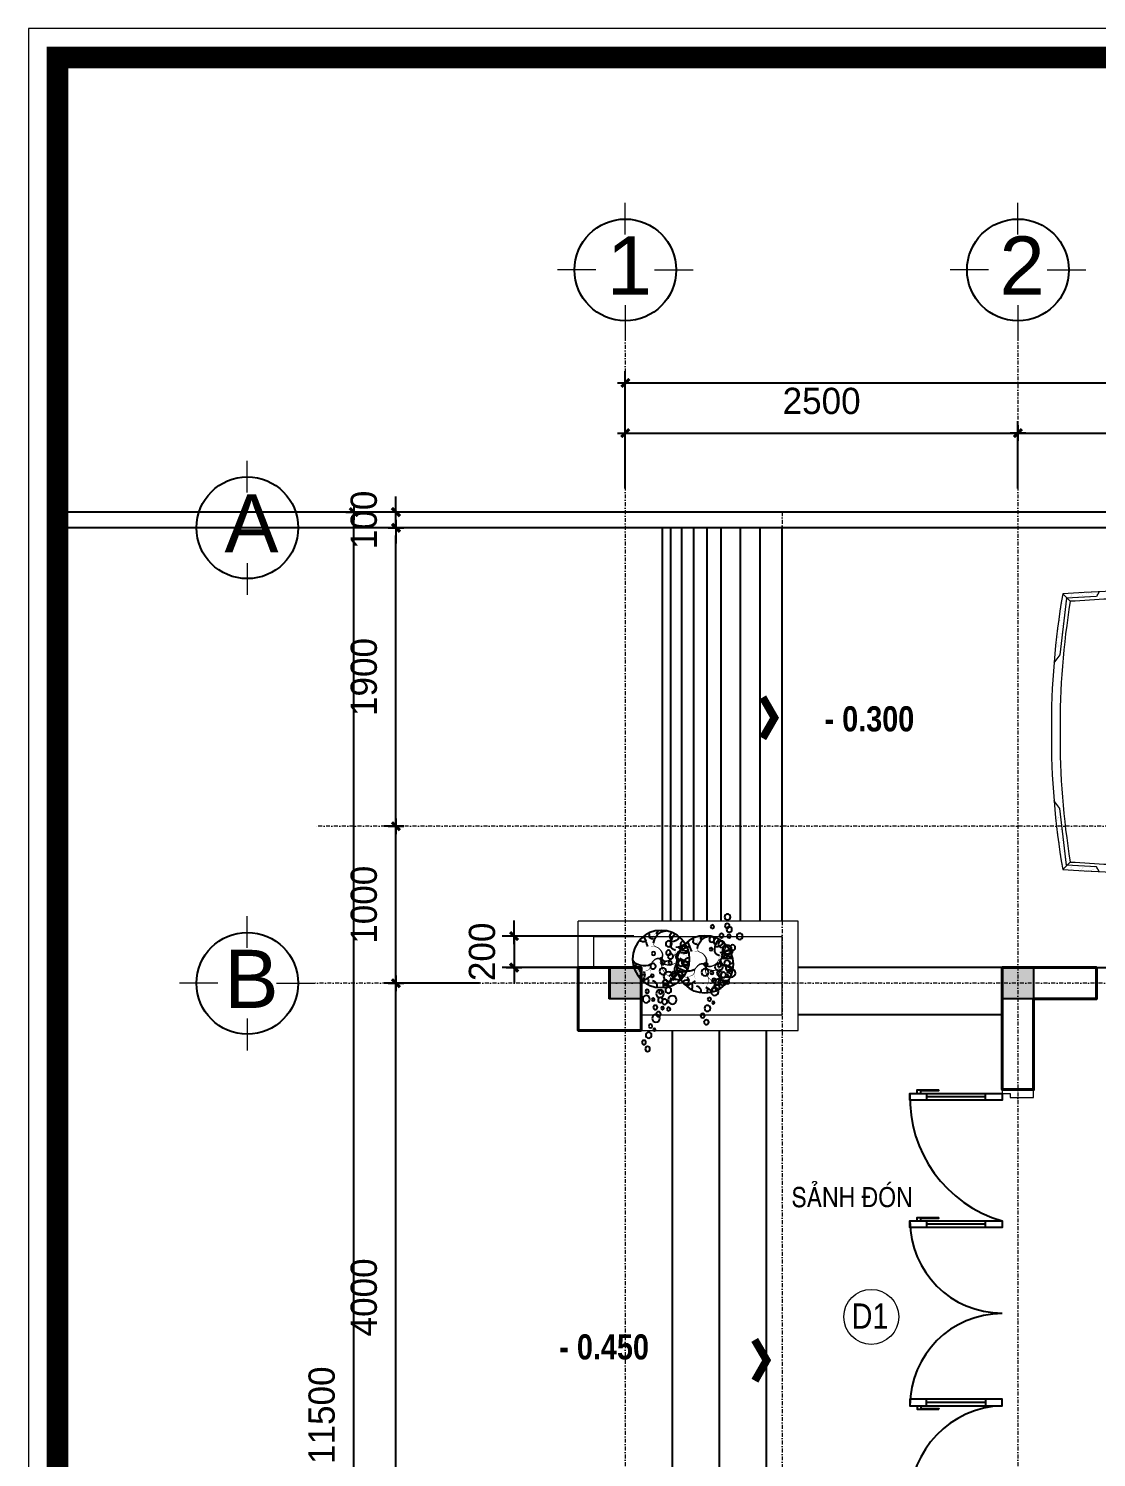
# Model space of a CAD drawing. Header units: millimetres. Extents: x 615730 to 2792744, y 139412 to 597571.
# Drawn here: x 687548 to 694347, y 355738 to 364835 of the extents above; entities that cross this region are included whole.
import ezdxf
from ezdxf.enums import TextEntityAlignment as Align

# ---------------------------------------------------------------- set-up
doc = ezdxf.new("R2010")
doc.units = ezdxf.units.MM
doc.header["$MEASUREMENT"] = 0
doc.header["$PDMODE"] = 34
doc.linetypes.add('DASHDOT', pattern=[1, 0.5, -0.25, 0, -0.25])
doc.layers.get('0').update_dxf_attribs({"lineweight": 5})
for name, color, linetype, lineweight in [('0.1(9)', 9, 'Continuous', 13), ('AN_0.20', 2, 'Continuous', 20), ('NET-THAY', 4, 'Continuous', 20), ('NETNGOAITUONG', 1, 'Continuous', 40), ('NTHAY1', 61, 'Continuous', 25), ('NXE', 30, 'Continuous', 25), ('thay', 7, 'Continuous', 15), ('TIM TRUC', 149, 'DASHDOT', 9), ('VATDUNG', 33, 'Continuous', 13)]:
    doc.layers.add(name, color=color, linetype=linetype, lineweight=lineweight)
for name, color, linetype in [('AN_TEXT', 254, 'Continuous'), ('CUA', 132, 'Continuous'), ('DIENHOA', 3, 'Continuous'), ('H', 252, 'Continuous'), ('NET MANH', 252, 'Continuous'), ('netthay', 3, 'Continuous'), ('TEXT', 2, 'Continuous'), ('VL', 155, 'Continuous')]:
    doc.layers.add(name, color=color, linetype=linetype)
doc.styles.add('H280', font='', dxfattribs={"height": 200})
doc.styles.add('KT OZON', font='', dxfattribs={"height": 200})
doc.styles.add('romans', font='romans.shx', dxfattribs={"height": 240})
doc.styles.get("Standard").update_dxf_attribs({"font": ''})
doc.styles.add('STYLE2', font='')
doc.styles.add('VNI-AVO', font='vni-roms.shx')
doc.styles.get('H280').set_extended_font_data('VNI-Avo')
doc.styles.get('KT OZON').set_extended_font_data('VNI-Helve')
doc.styles.get('Standard').set_extended_font_data('VNI-Avo')
doc.styles.get('STYLE2').set_extended_font_data('.VnArial NarrowH')
doc.dimstyles.new('1-50b', dxfattribs={"dimtxt": 167, "dimasz": 50, "dimexe": 75, "dimexo": 150, "dimgap": 120, "dimtad": 1, "dimdec": 0, "dimzin": 12, "dimtxsty": 'VNI-AVO', "dimblk": ']', "dimcen": 0, "dimdle": 50, "dimclrd": 252, "dimclre": 252, "dimclrt": 2, "dimadec": 0, "dimazin": 0, "dimtfac": 1, "dimtdec": 0, "dimtix": 1, "dimtmove": 2, "dimatfit": 0, "dimldrblk": 'OPEN90', "dimfxl": 1, "dimlwd": -1, "dimlwe": -1, "dimarcsym": 0})

# ---------------------------------------------------------------- blocks, each defined once
blk = doc.blocks.new('cay6')
at = {"color": 3}
for points in [[(-301, 851, 0, 0, -0.047364), (-273, 733, 0, 0, -0.075072), (-274, 656, 0, 0, -0.003543), (-289, 561, 0, 0, -0.010099), (-296, 528, 0, 2.51, -0.013906), (-312, 463, 2.51, 6, 0.01), (-335, 372, 6, 7.96, 0.046202), (-340, 331, 7.96, 12, 0.022337), (-340, 244, 12, 12, 0)], [(-59, 901, 0, 1.39, 0), (-40, 858, 1.39, 2.61, 0), (-22, 821, 2.61, 3.67, 0), (-5, 788, 3.67, 4.61, 0), (10, 760, 4.61, 5.43, 0), (23, 736, 5.43, 6.17, 0), (36, 714, 6.17, 6.84, 0), (47, 695, 6.84, 7.45, 0), (57, 677, 7.45, 8.04, 0), (67, 659, 8.04, 8.59, 0), (75, 642, 8.59, 9.13, 0), (82, 625, 9.13, 9.65, 0), (88, 609, 9.65, 10.2, 0), (94, 593, 10.2, 10.7, 0), (99, 576, 10.7, 11.2, 0), (103, 560, 11.2, 11.7, 0), (107, 543, 11.7, 12.2, 0), (110, 526, 12.2, 12.7, 0), (112, 509, 12.7, 13.2, 0), (114, 492, 13.2, 13.6, 0), (115, 477, 13.6, 14.1, 0), (117, 462, 14.1, 14.4, 0), (118, 449, 14.4, 14.8, 0), (118, 439, 14.8, 15, 0), (119, 430, 15, 15, 0)], [(723, 533, 0, 4.75, -0.101447), (695, 371, 4.75, 9, -0.113734), (611, 249, 9, 15.4, -0.04857), (503, 168, 15.4, 18, -0.124462), (452, 152, 18, 23.4, -0.142517), (378, 170, 23.4, 30, 0.11679), (289, 195, 30, 37.5, 0.058327), (194, 189, 37.5, 45, 0.057981), (103, 161, 45, 51.3, 0.142519), (41, 109, 51.3, 60, 0.100124), (-2, 3, 60, 60, 0)], [(565, 699, 0, 3.73, 0), (470, 663, 3.73, 6.94, 0), (390, 627, 6.94, 9.69, 0), (323, 593, 9.69, 12, 0), (268, 560, 12, 14, 0), (223, 529, 14, 15.8, 0), (187, 499, 15.8, 17.2, 0), (157, 472, 17.2, 18.5, 0), (133, 447, 18.5, 19.6, 0), (113, 424, 19.6, 20.6, 0), (96, 403, 20.6, 21.4, 0), (83, 384, 21.4, 22.2, 0), (71, 366, 22.2, 23, 0), (61, 348, 23, 23.7, 0), (53, 330, 23.7, 24.5, 0), (45, 310, 24.5, 25.3, 0), (38, 290, 25.3, 26.1, 0), (31, 267, 26.1, 27.1, 0), (24, 242, 27.1, 28.2, 0), (18, 214, 28.2, 29.4, 0), (12, 181, 29.4, 30.7, 0), (7, 144, 30.7, 32.3, 0), (3, 102, 32.3, 34, 0), (1, 54, 34, 36, 0), (0, 0, 36, 36, 0)], [(-851, 324, 0, 4.75, -0.117411), (-677, 401, 4.75, 9, -0.113734), (-529, 394, 9, 15.4, -0.04857), (-403, 346, 15.4, 18, -0.124462), (-362, 311, 18, 23.4, -0.142517), (-338, 239, 23.4, 30, 0.11679), (-312, 150, 30, 37.5, 0.058327), (-257, 73, 37.5, 45, 0.057981), (-185, 11, 45, 51.3, 0.142519), (-108, -14, 51.3, 60, 0.100124), (4, 5, 60, 60, 0)], [(-136, -882, 0, 4.75, -0.101447), (-231, -747, 4.75, 9, -0.113734), (-257, -602, 9, 15.4, -0.04857), (-238, -468, 15.4, 18, -0.124462), (-213, -421, 18, 23.4, -0.142517), (-148, -381, 23.4, 30, 0.11679), (-66, -336, 30, 37.5, 0.058327), (-4, -265, 37.5, 45, 0.057981), (41, -181, 45, 51.3, 0.142519), (48, -100, 51.3, 60, 0.100124), (4, 5, 60, 60, 0)], [(903, -6, 0, 4.75, -0.101447), (783, -119, 4.75, 9, -0.113734), (643, -166, 9, 15.4, -0.04857), (507, -166, 15.4, 18, -0.124462), (457, -148, 18, 23.4, -0.142517), (408, -90, 23.4, 30, 0.11679), (352, -16, 30, 37.5, 0.058327), (273, 36, 37.5, 45, 0.057981), (183, 68, 45, 51.3, 0.142519), (102, 63, 51.3, 60, 0.100124), (4, 5, 60, 60, 0)], [(889, -188, 0, 0, -0.051925), (762, -147, 0, 0, -0.075072), (697, -106, 0, 0, -0.003543), (625, -42, 0, 0, -0.010099), (601, -19, 0, 2.51, -0.013906), (554, 29, 2.51, 6, 0.01), (489, 96, 6, 7.96, 0.046202), (457, 123, 7.96, 12, 0.022337), (384, 169, 12, 12, 0)], [(-752, -481, 0, 0, -0.047364), (-644, -427, 0, 0, -0.075072), (-569, -410, 0, 0, -0.003543), (-473, -405, 0, 0, -0.010099), (-439, -404, 0, 2.51, -0.013906), (-372, -405, 2.51, 6, 0.01), (-278, -407, 6, 7.96, 0.046202), (-237, -403, 7.96, 12, 0.022337), (-152, -384, 12, 12, 0)], [(602, -682, 0, 0, -0.051925), (525, -574, 0, 0, -0.075072), (498, -502, 0, 0, -0.003543), (479, -408, 0, 0, -0.010099), (473, -375, 0, 2.51, -0.013906), (464, -308, 2.51, 6, 0.01), (453, -215, 6, 7.96, 0.046202), (444, -175, 7.96, 12, 0.022337), (412, -94, 12, 12, 0)]]:
    blk.add_lwpolyline(points, format="xyseb", dxfattribs=at)
for radius in [910, 31.2]:
    blk.add_circle((0, 0), radius, dxfattribs=at)
for centre, radius, start, end in [((-560, 650), 161, 206.9747, 283.8366), ((-699, 515), 180, 317.9201, 61.3062), ((577, 2099), 1803, 230.6519, 240.993), ((-581, 705), 178, 325.9377, 27.6734), ((-292, 844), 160, 275.9576, 15.346), ((-72, 1038), 322, 287.8155, 329.9501), ((213, 862), 135, 165.1955, 220.8846), ((360, 806), 125, 147.1446, 246.1704), ((438, 703), 240, 220.548, 303.4532), ((448, 679), 140, 117.772, 215.0472), ((591, 588), 158, 146.3077, 234.234), ((660, 313), 219, 124.8578, 221.244), ((493, 725), 81.6, 236.5412, 344.1524), ((697, 688), 294, 226.9209, 288.6448), ((452, 611), 144, 304.8578, 28.418), ((654, 376), 152, 42.3063, 123.4532), ((538, 601), 103, 310.4247, 10.9712), ((-541, -234), 457, 61.8279, 143.8629), ((-1003, 517), 363, 287.4355, 341.1546), ((668, -73), 187, 136.9339, 223.8702), ((720, -144), 219, 88.0065, 184.3927), ((1470, -1593), 1803, 108.6285, 118.9696), ((953, 35), 291, 110.3981, 183.246), ((830, 118), 158, 109.4563, 197.3826), ((796, 343), 164, 241.098, 295.9073), ((733, 219), 144, 268.0065, 351.5666), ((902, 128), 178, 204.1109, 265.65), ((833, 286), 81.6, 199.6898, 307.301), ((752, 336), 72.8, 289.4563, 19.8214), ((-2164, 100), 1803, 332.9907, 343.7931), ((495, -457), 187, 100.0825, 187.0188), ((225, -2155), 1803, 71.7772, 82.1182), ((1008, 255), 659, 223.8702, 253.9919), ((788, -543), 291, 73.5468, 146.3946), ((748, -416), 233, 55.3708, 133.8299), ((803, -437), 178, 167.2596, 228.7987), ((776, -326), 144, 165.1452, 270.8962), ((847, -202), 164, 204.2467, 259.056), ((-549, -721), 178, 68.9344, 138.3931), ((-602, -759), 224, 347.0563, 4.767), ((-291, -733), 88.3, 66.2178, 184.767), ((187, -471), 425, 184.5943, 267.0236), ((-71, -822), 66.7, 129.0834, 263.4578), ((429, -726), 144, 128.2939, 234.0449), ((964, -400), 659, 187.0188, 217.1406), ((353, -781), 233, 18.5195, 96.9786)]:
    blk.add_arc(centre, radius, start, end, dxfattribs=at)
blk = doc.blocks.new('CAY')
at = {"layer": 'DIENHOA', "lineweight": -2}
for centre, radius in [((-125, -15), 22.6), ((0, 0), 52.8), ((479, -19), 37.7), ((-687, -140), 30.2), ((-619, -207), 26.4), ((-513, -173), 37.7), ((-426, -121), 15.1), ((-396, -181), 22.6), ((-283, -140), 49.1), ((-223, -124), 30.2), ((-151, -185), 26.4), ((-136, -94), 18.9), ((-49, -90), 34), ((-42, -147), 30.2), ((34, -173), 49.1), ((57, -173), 22.6), ((106, -83), 37.7), ((189, -143), 34), ((272, -128), 60.3), ((260, -64), 11.3), ((321, -215), 41.5), ((317, -68), 33.9), ((445, -151), 22.6), ((528, -170), 33.9), ((566, -207), 30.2), ((-79, -324), 45.3), ((-60, -238), 18.9), ((19, -339), 22.6), ((226, -328), 18.9), ((347, -351), 34), ((426, -245), 26.4), ((676, -234), 37.7), ((506, -388), 22.6)]:
    blk.add_circle(centre, radius, dxfattribs=at)
blk = doc.blocks.new('*X21')
at = {"color": 0, "linetype": 'Continuous'}
for p, q in [((14677.3, 10424.7), (14677.3, 10424.7)), ((14685.2, 10399.3), (14685.2, 10399.3)), ((14687.7, 10426.1), (14687.7, 10426.1)), ((14693.7, 10413.6), (14693.7, 10413.6)), ((14693.8, 10399.8), (14693.8, 10399.8)), ((14695.7, 10375.4), (14695.7, 10375.4)), ((14702.3, 10394.4), (14702.3, 10394.4)), ((14706.2, 10376.7), (14706.2, 10376.7)), ((14711, 10419.1), (14711, 10419.1)), ((14712.3, 10380.6), (14712.3, 10380.6)), ((14713.6, 10395.3), (14713.6, 10395.3)), ((14717.3, 10392), (14717.3, 10392)), ((14722.4, 10378.9), (14722.4, 10378.9)), ((14732.6, 10375.1), (14732.6, 10375.1)), ((14734.7, 10376), (14734.7, 10376)), ((14736.4, 10399.1), (14736.4, 10399.1)), ((14749.6, 10382.5), (14749.6, 10382.5)), ((14756.1, 10399.9), (14756.1, 10399.9)), ((14760, 10383.8), (14760, 10383.8)), ((14764.6, 10394.5), (14764.6, 10394.5)), ((14764.6, 10381.2), (14764.6, 10381.2)), ((14773.7, 10412.9), (14773.7, 10412.9)), ((14776.3, 10386), (14776.3, 10386)), ((14777.4, 10409.5), (14777.4, 10409.5)), ((14790.4, 10401), (14790.4, 10401)), ((14794.8, 10393.6), (14794.8, 10393.6)), ((14794.9, 10375.2), (14794.9, 10375.2)), ((14803.4, 10389.5), (14803.4, 10389.5)), ((14813.8, 10390.9), (14813.8, 10390.9)), ((14814.7, 10375.3), (14814.7, 10375.3)), ((14815.8, 10381), (14815.8, 10381)), ((14818.4, 10400), (14818.4, 10400)), ((14818.4, 10371.9), (14818.4, 10371.9)), ((14826.8, 10394.7), (14826.8, 10394.7)), ((14830.1, 10393), (14830.1, 10393)), ((14842.8, 10401.7), (14842.8, 10401.7)), ((14857.2, 10375.3), (14857.2, 10375.3)), ((14857.3, 10396.6), (14857.3, 10396.6)), ((14867.7, 10398), (14867.7, 10398)), ((14869.8, 10382.9), (14869.8, 10382.9)), ((14874.9, 10392.9), (14874.9, 10392.9)), ((14878.5, 10389.5), (14878.5, 10389.5)), ((14880.7, 10400.1), (14880.7, 10400.1)), ((14883.9, 10400.1), (14883.9, 10400.1)), ((14889.1, 10394.8), (14889.1, 10394.8)), ((14893.9, 10401.4), (14893.9, 10401.4)), ((14895.9, 10373.6), (14895.9, 10373.6)), ((14919.5, 10375.4), (14919.5, 10375.4)), ((14922.2, 10383.6), (14922.2, 10383.6)), ((14956.1, 10391.1), (14956.1, 10391.1)), ((14973.3, 10383.3), (14973.3, 10383.3)), ((14976, 10372.9), (14976, 10372.9)), ((14981.8, 10375.5), (14981.8, 10375.5)), ((14737.7, 10360.5), (14737.7, 10360.5)), ((14754.6, 10357.8), (14754.6, 10357.8)), ((14758.3, 10354.4), (14758.3, 10354.4)), ((14765.9, 10342.7), (14765.9, 10342.7)), ((14772.3, 10349.8), (14772.3, 10349.8)), ((14775.7, 10338.4), (14775.7, 10338.4)), ((14780.7, 10344.5), (14780.7, 10344.5)), ((14791.7, 10362.5), (14791.7, 10362.5)), ((14794.7, 10336.6), (14794.7, 10336.6)), ((14817.1, 10342.4), (14817.1, 10342.4)), ((14821.9, 10340.2), (14821.9, 10340.2)), ((14832.3, 10341.6), (14832.3, 10341.6)), ((14834.6, 10350), (14834.6, 10350)), ((14835.8, 10356), (14835.8, 10356)), ((14843, 10344.6), (14843, 10344.6)), ((14844, 10363.1), (14844, 10363.1)), ((14848.5, 10343.7), (14848.5, 10343.7)), ((14855.7, 10337.8), (14855.7, 10337.8)), ((14859.4, 10334.4), (14859.4, 10334.4)), ((14871.1, 10344.4), (14871.1, 10344.4)), ((14875.7, 10347.3), (14875.7, 10347.3)), ((14886.1, 10348.6), (14886.1, 10348.6)), ((14895.2, 10362.9), (14895.2, 10362.9)), ((14896.5, 10324.4), (14896.5, 10324.4)), ((14896.8, 10350.1), (14896.8, 10350.1)), ((14902.4, 10350.8), (14902.4, 10350.8)), ((14905.3, 10344.7), (14905.3, 10344.7)), ((14915.9, 10355.3), (14915.9, 10355.3)), ((14919.5, 10351.9), (14919.5, 10351.9)), ((14923.4, 10345.1), (14923.4, 10345.1)), ((14929.5, 10354.4), (14929.5, 10354.4)), ((14935.6, 10325.3), (14935.6, 10325.3)), ((14936.9, 10336), (14936.9, 10336)), ((14939.9, 10355.7), (14939.9, 10355.7)), ((14949.2, 10364.8), (14949.2, 10364.8)), ((14950.5, 10326.3), (14950.5, 10326.3)), ((14956.2, 10357.9), (14956.2, 10357.9)), ((14956.8, 10317.8), (14956.8, 10317.8)), ((14959.1, 10350.2), (14959.1, 10350.2)), ((14960.5, 10314.4), (14960.5, 10314.4)), ((14967.6, 10344.8), (14967.6, 10344.8)), ((14974.6, 10344.8), (14974.6, 10344.8)), ((14974.6, 10308.5), (14974.6, 10308.5)), ((14975.8, 10306.3), (14975.8, 10306.3)), ((14979.7, 10369.5), (14979.7, 10369.5)), ((14983.4, 10361.4), (14983.4, 10361.4)), ((14993.8, 10362.8), (14993.8, 10362.8)), ((14997.1, 10353.5), (14997.1, 10353.5)), ((14997.9, 10325.5), (14997.9, 10325.5)), ((15001.6, 10365.5), (15001.6, 10365.5)), ((15001.8, 10312.1), (15001.8, 10312.1)), ((15002.8, 10327), (15002.8, 10327)), ((15010, 10365), (15010, 10365)), ((15012.2, 10313.5), (15012.2, 10313.5)), ((15017, 10335.3), (15017, 10335.3)), ((15020.7, 10331.9), (15020.7, 10331.9)), ((15021.4, 10350.3), (15021.4, 10350.3)), ((15028.5, 10315.6), (15028.5, 10315.6)), ((15028.6, 10346.8), (15028.6, 10346.8)), ((15029.8, 10344.9), (15029.8, 10344.9)), ((15029.9, 10308.2), (15029.9, 10308.2)), ((15037.6, 10300.2), (15037.6, 10300.2)), ((15038.1, 10316), (15038.1, 10316)), ((15046, 10294.8), (15046, 10294.8)), ((15054, 10326.7), (15054, 10326.7)), ((15055.2, 10288.2), (15055.2, 10288.2)), ((15055.6, 10319.2), (15055.6, 10319.2)), ((15058, 10297.7), (15058, 10297.7)), ((15060.2, 10325.6), (15060.2, 10325.6)), ((15061.6, 10294.4), (15061.6, 10294.4)), ((15066.1, 10320.5), (15066.1, 10320.5)), ((15082.2, 10308.9), (15082.2, 10308.9)), ((15082.3, 10322.7), (15082.3, 10322.7)), ((15030.7, 10264.1), (15030.7, 10264.1)), ((15031.1, 10269.7), (15031.1, 10269.7)), ((15038.8, 10242.6), (15038.8, 10242.6)), ((15042.5, 10239.2), (15042.5, 10239.2)), ((15046.9, 10266.2), (15046.9, 10266.2)), ((15049.1, 10214.7), (15049.1, 10214.7)), ((15053.7, 10250.1), (15053.7, 10250.1)), ((15056.5, 10249.7), (15056.5, 10249.7)), ((15057.8, 10211.1), (15057.8, 10211.1)), ((15059.9, 10223.3), (15059.9, 10223.3)), ((15062.1, 10244.8), (15062.1, 10244.8)), ((15065.4, 10216.9), (15065.4, 10216.9)), ((15069.9, 10200), (15069.9, 10200)), ((15074.1, 10269.8), (15074.1, 10269.8)), ((15076.4, 10275.5), (15076.4, 10275.5)), ((15078.3, 10194.7), (15078.3, 10194.7)), ((15079, 10278.4), (15079, 10278.4)), ((15079.8, 10205.1), (15079.8, 10205.1)), ((15083.5, 10270.4), (15083.5, 10270.4)), ((15083.5, 10201.7), (15083.5, 10201.7)), ((15084.5, 10271.2), (15084.5, 10271.2)), ((15084.7, 10231.8), (15084.7, 10231.8)), ((15086, 10193.3), (15086, 10193.3)), ((15092.5, 10225.4), (15092.5, 10225.4)), ((15092.5, 10220.5), (15092.5, 10220.5)), ((15099, 10260.2), (15099, 10260.2)), ((15100.7, 10273.3), (15100.7, 10273.3)), ((15102.6, 10256.8), (15102.6, 10256.8)), ((15102.9, 10221.8), (15102.9, 10221.8)), ((15110.5, 10251.6), (15110.5, 10251.6)), ((15111.8, 10213.1), (15111.8, 10213.1)), ((15100.9, 10185.7), (15100.9, 10185.7)), ((15108.7, 10175.3), (15108.7, 10175.3)), ((15111, 10171.1), (15111, 10171.1)), ((15113, 10174.5), (15113, 10174.5))]:
    blk.add_line(p, q, dxfattribs=at)
blk = doc.blocks.new('*X22')
at = {"color": 0, "linetype": 'Continuous'}
for p, q in [((15095.4, 6122.6), (15095.4, 6122.6)), ((15095.7, 6130), (15095.7, 6130)), ((15106.1, 6131.4), (15106.1, 6131.4)), ((15109.1, 6116.3), (15109.1, 6116.3)), ((15113.2, 6105.8), (15113.2, 6105.8)), ((15115.3, 6104.4), (15115.3, 6104.4)), ((15119, 6101), (15119, 6101)), ((15122.4, 6133.5), (15122.4, 6133.5)), ((15089.2, 6025.6), (15089.2, 6025.6)), ((15090.3, 6048.8), (15090.3, 6048.8)), ((15091.6, 6010.2), (15091.6, 6010.2)), ((15094.9, 6085.6), (15094.9, 6085.6)), ((15096.2, 6049.2), (15096.2, 6049.2)), ((15099.9, 6045.9), (15099.9, 6045.9)), ((15102.6, 6040.9), (15102.6, 6040.9)), ((15105.4, 6027.7), (15105.4, 6027.7)), ((15111, 6035.5), (15111, 6035.5)), ((15114.2, 6080.7), (15114.2, 6080.7)), ((15114.4, 6067.3), (15114.4, 6067.3)), ((15115.7, 6028.7), (15115.7, 6028.7)), ((15092.8, 5971.7), (15092.8, 5971.7)), ((15095.3, 5965.9), (15095.3, 5965.9)), ((15097.2, 5974.9), (15097.2, 5974.9)), ((15098.2, 5974.8), (15098.2, 5974.8)), ((15107.6, 5976.2), (15107.6, 5976.2))]:
    blk.add_line(p, q, dxfattribs=at)
blk = doc.blocks.new('*X23')
at = {"color": 0, "linetype": 'Continuous'}
for p, q in [((14862.3, 5915.4), (14862.3, 5915.4)), ((14917.8, 5922.1), (14917.8, 5922.1)), ((14924.6, 5915.5), (14924.6, 5915.5)), ((14986.8, 5915.6), (14986.8, 5915.6)), ((14988.9, 5931.4), (14988.9, 5931.4)), ((14997.8, 5921.4), (14997.8, 5921.4)), ((15001.5, 5918.1), (15001.5, 5918.1)), ((15040.1, 5931.2), (15040.1, 5931.2)), ((15049.1, 5915.8), (15049.1, 5915.8)), ((15058, 5939), (15058, 5939)), ((15061.6, 5935.6), (15061.6, 5935.6)), ((15072.6, 5940.6), (15072.6, 5940.6)), ((15079, 5919.7), (15079, 5919.7)), ((15081, 5935.2), (15081, 5935.2)), ((14702.2, 5869.4), (14702.2, 5869.4)), ((14726.3, 5887.9), (14726.3, 5887.9)), ((14777.4, 5889.9), (14777.4, 5889.9)), ((14780.2, 5903), (14780.2, 5903)), ((14780.3, 5889.9), (14780.3, 5889.9)), ((14785.8, 5884.6), (14785.8, 5884.6)), ((14797.6, 5887), (14797.6, 5887)), ((14804.4, 5908.4), (14804.4, 5908.4)), ((14832.6, 5890.5), (14832.6, 5890.5)), ((14839.6, 5890), (14839.6, 5890)), ((14848.1, 5884.7), (14848.1, 5884.7)), ((14857.7, 5904.6), (14857.7, 5904.6)), ((14858.4, 5910.3), (14858.4, 5910.3)), ((14877.6, 5886.3), (14877.6, 5886.3)), ((14883.8, 5890.3), (14883.8, 5890.3)), ((14901.9, 5890.2), (14901.9, 5890.2)), ((14910.8, 5911), (14910.8, 5911)), ((14937.7, 5903.9), (14937.7, 5903.9)), ((14937.8, 5892.2), (14937.8, 5892.2)), ((14941.4, 5900.5), (14941.4, 5900.5)), ((14961.9, 5910.7), (14961.9, 5910.7)), ((15016, 5912.7), (15016, 5912.7))]:
    blk.add_line(p, q, dxfattribs=at)
blk = doc.blocks.new('A$C0CB63F29')
at = {"layer": 'NXE', "lineweight": 18}
for p, q in [((120.2, 1777.4), (72.3, 1824.5)), ((304.6, 1838.6), (286.6, 1808.4)), ((96.6, 1796.6), (53.6, 1436.6)), ((286.6, 1808.4), (96.6, 1796.6)), ((3247.1, 1765.7), (3142.1, 1739)), ((2499.1, 1622.3), (1215.4, 1622.3)), ((2485.3, 1596.3), (1316.9, 1596.3)), ((1161.3, 947.5), (1161.3, 1493.1)), ((1200.2, 947.5), (1200.2, 1482.8)), ((3319.5, 1543.9), (3203.7, 1543.9)), ((3332.3, 1493.9), (3216.3, 1493.9)), ((53.6, 1436.6), (16.5, 1385.8)), ((2316.8, 1400.2), (2189.6, 1400.2)), ((3343.8, 1443.9), (3227.7, 1443.9)), ((3354.1, 1393.9), (3237.8, 1393.9)), ((2119.6, 1330.2), (2119.6, 830.3)), ((2386.8, 831.2), (2386.8, 1330.2)), ((3363.2, 1343.9), (3246.8, 1343.9)), ((3371.1, 1293.9), (3254.5, 1293.9)), ((3377.8, 1243.9), (3259.7, 1243.9)), ((3383.4, 1193.9), (3266.5, 1193.9)), ((3387.8, 1143.9), (3270.8, 1143.9)), ((1161.3, 947.5), (1161.3, 402)), ((1200.2, 947.5), (1200.2, 412.2)), ((2119.6, 615.7), (2119.6, 830.3)), ((2386.8, 829.4), (2386.8, 615.7)), ((3387.8, 751.2), (3270.8, 751.2)), ((3377.8, 651.2), (3259.7, 651.2)), ((3383.4, 701.2), (3266.5, 701.2)), ((3363.2, 551.2), (3246.8, 551.2)), ((3371.1, 601.2), (3254.5, 601.2)), ((53.6, 458.5), (16.5, 509.2)), ((96.6, 98.5), (53.6, 458.5)), ((2316.8, 545.7), (2189.6, 545.7)), ((3354.1, 501.2), (3237.8, 501.2)), ((3332.3, 401.2), (3216.3, 401.2)), ((3343.8, 451.2), (3227.7, 451.2)), ((2485.3, 298.8), (1316.9, 298.8)), ((3319.5, 351.2), (3203.7, 351.2)), ((2499.1, 272.7), (1215.4, 272.7)), ((120.2, 117.6), (72.3, 70.6)), ((286.6, 86.7), (96.6, 98.5)), ((3247.1, 129.4), (3142.1, 156.1)), ((304.6, 56.4), (286.6, 86.7))]:
    blk.add_line(p, q, dxfattribs=at)
for centre, radius, start, end in [((4959.5, 980.1), 4959.6, 170.19739, 180.3803), ((2267.2, -32262.5), 34157.6, 86.39962, 93.68429), ((474.2, 1880.5), 33.5, 287.30935, 301.21361), ((529.6, 1831.4), 43.2, 104.87066, 151.78901), ((2267.2, -32262.5), 34180.4, 92.27198, 92.93254), ((2267.2, -32262.5), 34107.6, 88.62872, 92.44595), ((910, 1866.3), 24.8, 44.17105, 84.97294), ((965.3, 1920), 52.2, 224.17105, 254.37151), ((3079.9, 1820.1), 15.6, 309.80462, 76.91397), ((3486.7, 1911.8), 38.8, 271.72621, 317.97932), ((3527.7, 1874.8), 16.5, 79.77727, 137.97932), ((2267.2, -32262.5), 34176.9, 87.0348, 87.88143), ((4029.7, 1843.2), 26, 30.05995, 77.76851), ((4067.5, 1865.1), 17.7, 210.05995, 273.92331), ((4440.6, 1856.8), 120.3, 191.34937, 262.03755), ((4369.4, 1655.5), 177.4, 18.01169, 76.04953), ((4959.5, 980.1), 4904.5, 170.64382, 180.3803), ((2267.2, -32262.5), 34107.6, 92.7832, 93.60912), ((3423.1, 983.2), 2873.7, 164.44909, 180.71513), ((3423.1, 983.2), 2859.4, 163.99295, 180.71513), ((610.3, 1760.1), 44.8, 351.73087, 96.53753), ((685.6, 1765.7), 12.5, 65.51663, 152.27378), ((1700.8, 3572.2), 2060, 240.60272, 252.37725), ((820.7, 1783.7), 31.6, 106.74957, 209.57965), ((1714.9, 3610.4), 2060, 243.42211, 253.58456), ((1230.3, 6590.2), 5130.8, 284.86961, 291.25272), ((1202.5, 6816.4), 5379, 284.62082, 290.0853), ((3058.6, 1729.4), 36.2, 5.4508, 104.35313), ((1046.7, 965.6), 2187, 359.52665, 20.53772), ((1089.7, 983.8), 2187, 359.05028, 20.20182), ((1207.2, 977.4), 2187, 359.21702, 21.12666), ((2528.5, -2398.5), 4225.7, 60.8053, 80.20839), ((4407.5, 1692.2), 48.4, 28.76407, 70.06325), ((3452.8, 1419.1), 1040.2, 4.06968, 16.55279), ((1116.4, 1077.5), 3479.8, 357.88161, 10.47761), ((991.4, 1458.2), 173.4, 11.60437, 63.01938), ((1276.7, 2326.6), 706.9, 257.95095, 265.02158), ((1335.8, 1460.2), 137.4, 97.54382, 170.51657), ((2480.5, 1565.1), 31.5, 14.91185, 84.60839), ((2493.4, 1786.5), 164.2, 267.96265, 290.02932), ((-4465.6, 919.2), 7007.2, 0.23108, 5.35571), ((1230.3, 6590.2), 5130.8, 284.59447, 284.59484), ((2578.8, 1564.7), 50.4, 103.72598, 175.28509), ((-4465.6, 919.2), 7024.3, 0.23108, 5.3065), ((4583.5, 1484.6), 93.5, 174.90421, 269.08265), ((2189.6, 1330.2), 70, 90, 180), ((2316.8, 1330.2), 70, 0, 90), ((6593.9, 947.5), 2133.8, 170.19858, 189.80142), ((4527.3, 1181.8), 133.9, 81.34403, 105.60306), ((1116.4, 1077.5), 3382.9, 357.88161, 3.95368), ((1132.8, 1077.5), 3382.9, 357.88161, 4.01233), ((1137.1, 1077.5), 3382.9, 357.88161, 4.02193), ((1150.9, 1077.5), 3382.9, 357.88161, 4.03723), ((1155.2, 1077.5), 3382.9, 357.88161, 4.03708), ((1169.8, 1076.6), 3382.9, 357.88161, 4.03432), ((1175, 1076.6), 3382.9, 357.88161, 3.99792), ((1191.3, 1071.4), 3382.9, 357.88161, 3.9322), ((1194.8, 1071.4), 3382.9, 357.88161, 3.89883), ((4959.5, 915), 4959.6, 179.6197, 189.80261), ((4959.5, 915), 4904.5, 179.6197, 189.35618), ((3423.1, 911.8), 2873.7, 179.28487, 195.55091), ((3423.1, 911.8), 2859.4, 179.28487, 196.00705), ((-4465.6, 975.9), 7007.2, 354.64429, 359.76892), ((-4465.6, 975.9), 7024.3, 354.6935, 359.76892), ((1046.7, 929.5), 2187, 339.46228, 0.47335), ((1089.7, 911.3), 2187, 339.79818, 0.94972), ((1207.2, 917.6), 2187, 338.87334, 0.78298), ((1116.4, 817.5), 3382.9, 356.04632, 2.11839), ((1132.8, 817.5), 3382.9, 355.98767, 2.11839), ((1137.1, 817.5), 3382.9, 355.97807, 2.11839), ((1150.9, 817.5), 3382.9, 355.96277, 2.11839), ((1155.2, 817.5), 3382.9, 355.96292, 2.11839), ((1116.4, 817.5), 3479.8, 349.52239, 2.11839), ((1169.8, 818.5), 3382.9, 355.96568, 2.11839), ((1175, 818.5), 3382.9, 356.00208, 2.11839), ((1191.3, 823.7), 3382.9, 356.0678, 2.11839), ((1194.8, 823.7), 3382.9, 356.10117, 2.11839), ((2189.6, 615.7), 70, 180, 270), ((2316.8, 615.7), 70, 270, 0), ((2528.5, 4293.5), 4225.7, 279.79161, 299.1947), ((4527.3, 713.2), 133.9, 254.39694, 278.65597), ((4583.5, 410.4), 93.5, 90.91735, 185.09579), ((991.4, 436.8), 173.4, 296.98062, 348.39563), ((1335.8, 434.9), 137.4, 189.48343, 262.45618), ((3452.8, 475.9), 1040.2, 343.44721, 355.93032), ((1700.8, -1677.2), 2060, 107.62275, 119.39728), ((2480.5, 329.9), 31.5, 275.39161, 345.08815), ((2578.8, 330.4), 50.4, 184.71491, 256.27402), ((1202.5, -4921.3), 5379, 69.9147, 75.37918), ((1714.9, -1715.4), 2060, 106.41544, 116.57789), ((1276.7, -431.5), 706.9, 94.97842, 102.04905), ((2493.4, 108.6), 164.2, 69.97068, 92.03735), ((1230.3, -4695.1), 5130.8, 75.40516, 75.40553), ((1230.3, -4695.1), 5130.8, 68.74728, 75.13039), ((4369.4, 239.6), 177.4, 283.95047, 341.98831), ((2267.2, 34157.6), 34107.6, 266.39088, 267.2168), ((610.3, 135), 44.8, 263.46247, 8.26913), ((685.6, 129.4), 12.5, 207.72622, 294.48337), ((820.7, 111.3), 31.6, 150.42035, 253.25043), ((3058.6, 165.7), 36.2, 255.64687, 354.5492), ((4440.6, 38.2), 120.3, 97.96245, 168.65063), ((4407.5, 202.9), 48.4, 289.93675, 331.23593), ((2267.2, 34157.6), 34157.6, 266.31571, 273.60038), ((474.2, 14.5), 33.5, 58.78639, 72.69065), ((529.6, 63.6), 43.2, 208.21099, 255.12934), ((2267.2, 34157.6), 34180.4, 267.06746, 267.72802), ((2267.2, 34157.6), 34107.6, 267.55405, 271.37128), ((910, 28.7), 24.8, 275.02706, 315.82895), ((965.3, -25), 52.2, 105.62849, 135.82895), ((3079.9, 74.9), 15.6, 283.08603, 50.19538), ((3486.7, -16.7), 38.8, 42.02068, 88.27379), ((3527.7, 20.3), 16.5, 222.02068, 280.22273), ((2267.2, 34157.6), 34176.9, 272.11857, 272.9652), ((4029.7, 51.8), 26, 282.23149, 329.94005), ((4067.5, 30), 17.7, 86.07669, 149.94005)]:
    blk.add_arc(centre, radius, start, end, dxfattribs=at)
at = {"layer": 'NXE', "lineweight": 18, "xscale": -1, "rotation": 270}
for name in ['*X22', '*X21', '*X23']:
    blk.add_blockref(name, (-5846, -13285.5), dxfattribs=at)
at = {"layer": 'NXE', "lineweight": 18, "rotation": 270}
for name in ['*X23', '*X21', '*X22']:
    blk.add_blockref(name, (-5846, 15180.5), dxfattribs=at)
blk = doc.blocks.new(']')
for p, q in [((1, 0), (-1, 0)), ((0, 1), (0, -1))]:
    blk.add_line(p, q)
at = {"color": 9, "const_width": 0.4}
blk.add_lwpolyline([(-0.51, -0.51), (0.51, 0.51)], dxfattribs=at)
blk = doc.blocks.new('*D61')
at = {"layer": 'DEFPOINTS', "color": 0, "ltscale": 10, "transparency": 16777216}
for p in [(691552.3, 359057, 323.7), (690638.8, 358856.9), (691447.1, 358856.9, -13.1)]:
    blk.add_point(p, dxfattribs=at)
at = {"layer": 'VL', "color": 252, "ltscale": 10, "transparency": 16777216}
for p, q in [((690638.8, 359107), (690638.8, 359157)), ((691402.3, 359057), (690563.8, 359057)), ((690638.8, 359057), (690638.8, 358856.9)), ((691297.1, 358856.9), (690563.8, 358856.9)), ((690638.8, 358806.9), (690638.8, 358756.9))]:
    blk.add_line(p, q, dxfattribs=at)
at = {"layer": 'VL', "color": 252, "ltscale": 10, "transparency": 16777216, "xscale": 50, "yscale": 50, "zscale": 50}
for p, rotation in [((690638.8, 359057), 270), ((690638.8, 358856.9), 90)]:
    blk.add_blockref(']', p, dxfattribs=dict(at, rotation=rotation))
at = {"layer": 'VL', "color": 2, "ltscale": 10, "transparency": 16777216, "insert": (690435.3, 358957), "char_height": 167, "attachment_point": 5, "rotation": 90, "style": 'VNI-AVO'}
blk.add_mtext('200', dxfattribs=at)
blk = doc.blocks.new('_Open90')
at = {"color": 0, "linetype": 'ByBlock', "lineweight": -2}
for p, q in [((0, 0), (-1, 0)), ((-0.5, 0.5), (0, 0)), ((0, 0), (-0.5, -0.5))]:
    blk.add_line(p, q, dxfattribs=at)
blk = doc.blocks.new('TRUC 1')
at = {"ltscale": 50}
blk.add_circle((0, -9525), 8572, dxfattribs=at)
at = {"layer": '0.1(9)', "ltscale": 50}
for p, q in [((0, -3572), (0, 1782)), ((-4942, -9525), (-11427, -9525)), ((4942, -9525), (11427, -9525)), ((0, -15478), (0, -20832))]:
    blk.add_line(p, q, dxfattribs=at)
at = {"layer": 'TEXT', "ltscale": 50, "style": 'H280'}
blk.add_attdef('1', text='', height=10478, dxfattribs=at).set_placement((-214, -4892), align=Align.CENTER)
blk = doc.blocks.new('*D74')
at = {"layer": 'DEFPOINTS', "color": 0, "ltscale": 10, "transparency": 16777216}
for p in [(689886.4, 358756.9), (690568, 358756.9), (690675.9, 354756.9, -2.7)]:
    blk.add_point(p, dxfattribs=at)
at = {"layer": 'VL', "color": 252, "ltscale": 10, "transparency": 16777216}
for p, q in [((690418, 358756.9), (689811.4, 358756.9)), ((689886.4, 354806.9), (689886.4, 358706.9)), ((690525.9, 354756.9), (689811.4, 354756.9))]:
    blk.add_line(p, q, dxfattribs=at)
at = {"layer": 'VL', "color": 252, "ltscale": 10, "transparency": 16777216, "xscale": 50, "yscale": 50, "zscale": 50}
for p, rotation in [((689886.4, 358756.9), 90), ((689886.4, 354756.9), 270)]:
    blk.add_blockref(']', p, dxfattribs=dict(at, rotation=rotation))
at = {"layer": 'VL', "color": 2, "ltscale": 10, "transparency": 16777216, "insert": (689682.9, 356756.9), "char_height": 167, "attachment_point": 5, "rotation": 90, "style": 'VNI-AVO'}
blk.add_mtext('4000', dxfattribs=at)
blk = doc.blocks.new('*D75')
at = {"layer": 'DEFPOINTS', "color": 0, "ltscale": 10, "transparency": 16777216}
for p in [(689886.4, 359756.7), (690067.2, 359756.7, 0), (690568, 358756.9)]:
    blk.add_point(p, dxfattribs=at)
at = {"layer": 'VL', "color": 252, "ltscale": 10, "transparency": 16777216}
for p, q in [((689917.2, 359756.7), (689811.4, 359756.7)), ((689886.4, 358806.9), (689886.4, 359706.7)), ((690418, 358756.9), (689811.4, 358756.9))]:
    blk.add_line(p, q, dxfattribs=at)
at = {"layer": 'VL', "color": 252, "ltscale": 10, "transparency": 16777216, "xscale": 50, "yscale": 50, "zscale": 50}
for p, rotation in [((689886.4, 359756.7), 90), ((689886.4, 358756.9), 270)]:
    blk.add_blockref(']', p, dxfattribs=dict(at, rotation=rotation))
at = {"layer": 'VL', "color": 2, "ltscale": 10, "transparency": 16777216, "insert": (689682.9, 359256.8), "char_height": 167, "attachment_point": 5, "rotation": 90, "style": 'VNI-AVO'}
blk.add_mtext('1000', dxfattribs=at)
blk = doc.blocks.new('*D76')
at = {"layer": 'DEFPOINTS', "color": 0, "ltscale": 10, "transparency": 16777216}
for p in [(689886.4, 361656.9), (690067.2, 361656.9), (690067.2, 359756.7, 0)]:
    blk.add_point(p, dxfattribs=at)
at = {"layer": 'VL', "color": 252, "ltscale": 10, "transparency": 16777216}
for p, q in [((689917.2, 361656.9), (689811.4, 361656.9)), ((689886.4, 359806.7), (689886.4, 361606.9)), ((689917.2, 359756.7), (689811.4, 359756.7))]:
    blk.add_line(p, q, dxfattribs=at)
at = {"layer": 'VL', "color": 252, "ltscale": 10, "transparency": 16777216, "xscale": 50, "yscale": 50, "zscale": 50}
for p, rotation in [((689886.4, 361656.9), 90), ((689886.4, 359756.7), 270)]:
    blk.add_blockref(']', p, dxfattribs=dict(at, rotation=rotation))
at = {"layer": 'VL', "color": 2, "ltscale": 10, "transparency": 16777216, "insert": (689682.9, 360706.8), "char_height": 167, "attachment_point": 5, "rotation": 90, "style": 'VNI-AVO'}
blk.add_mtext('1900', dxfattribs=at)
blk = doc.blocks.new('*D77')
at = {"layer": 'DEFPOINTS', "color": 0, "ltscale": 10, "transparency": 16777216}
for p in [(689886.4, 361756.9), (690067.2, 361756.9), (690067.2, 361656.9)]:
    blk.add_point(p, dxfattribs=at)
at = {"layer": 'VL', "color": 252, "ltscale": 10, "transparency": 16777216}
for p, q in [((689886.4, 361806.9), (689886.4, 361856.9)), ((689917.2, 361756.9), (689811.4, 361756.9)), ((689886.4, 361656.9), (689886.4, 361756.9)), ((689917.2, 361656.9), (689811.4, 361656.9)), ((689886.4, 361606.9), (689886.4, 361556.9))]:
    blk.add_line(p, q, dxfattribs=at)
at = {"layer": 'VL', "color": 252, "ltscale": 10, "transparency": 16777216, "xscale": 50, "yscale": 50, "zscale": 50}
for p, rotation in [((689886.4, 361756.9), 270), ((689886.4, 361656.9), 90)]:
    blk.add_blockref(']', p, dxfattribs=dict(at, rotation=rotation))
at = {"layer": 'VL', "color": 2, "ltscale": 10, "transparency": 16777216, "insert": (689682.9, 361706.9), "char_height": 167, "attachment_point": 5, "rotation": 90, "style": 'VNI-AVO'}
blk.add_mtext('100', dxfattribs=at)
blk = doc.blocks.new('*D78')
at = {"layer": 'DEFPOINTS', "color": 0, "ltscale": 10, "transparency": 16777216}
for p in [(689617.9, 361756.9), (690067.2, 361756.9), (690067.2, 350256.9)]:
    blk.add_point(p, dxfattribs=at)
at = {"layer": 'VL', "color": 252, "ltscale": 10, "transparency": 16777216}
for p, q in [((689917.2, 361756.9), (689542.9, 361756.9)), ((689617.9, 350306.9), (689617.9, 361706.9)), ((689917.2, 350256.9), (689542.9, 350256.9))]:
    blk.add_line(p, q, dxfattribs=at)
at = {"layer": 'VL', "color": 252, "ltscale": 10, "transparency": 16777216, "xscale": 50, "yscale": 50, "zscale": 50}
for p, rotation in [((689617.9, 361756.9), 90), ((689617.9, 350256.9), 270)]:
    blk.add_blockref(']', p, dxfattribs=dict(at, rotation=rotation))
at = {"layer": 'VL', "color": 2, "ltscale": 10, "transparency": 16777216, "insert": (689414.4, 356006.9), "char_height": 167, "attachment_point": 5, "rotation": 90, "style": 'VNI-AVO'}
blk.add_mtext('11500', dxfattribs=at)
blk = doc.blocks.new('*D79')
at = {"layer": 'DEFPOINTS', "color": 0, "ltscale": 10, "transparency": 16777216}
for p in [(693846.6, 362260.2), (691347.1, 361756.9, -1.1), (693846.6, 361756.9)]:
    blk.add_point(p, dxfattribs=at)
at = {"layer": 'VL', "color": 252, "ltscale": 10, "transparency": 16777216}
for p, q in [((691347.1, 361906.9), (691347.1, 362335.2)), ((691397.1, 362260.2), (693796.6, 362260.2)), ((693846.6, 361906.9), (693846.6, 362335.2))]:
    blk.add_line(p, q, dxfattribs=at)
at = {"layer": 'VL', "color": 252, "ltscale": 10, "transparency": 16777216, "xscale": 50, "yscale": 50, "zscale": 50, "rotation": 180}
blk.add_blockref(']', (691347.1, 362260.2), dxfattribs=at)
at = {"layer": 'VL', "color": 252, "ltscale": 10, "transparency": 16777216, "xscale": 50, "yscale": 50, "zscale": 50}
blk.add_blockref(']', (693846.6, 362260.2), dxfattribs=at)
at = {"layer": 'VL', "color": 2, "ltscale": 10, "transparency": 16777216, "insert": (692596.9, 362463.7), "char_height": 167, "attachment_point": 5, "style": 'VNI-AVO'}
blk.add_mtext('2500', dxfattribs=at)
blk = doc.blocks.new('*D80')
at = {"layer": 'DEFPOINTS', "color": 0, "ltscale": 10, "transparency": 16777216}
for p in [(695846.6, 362260.2), (695846.6, 362260.2), (693846.6, 361756.9)]:
    blk.add_point(p, dxfattribs=at)
at = {"layer": 'VL', "color": 252, "ltscale": 10, "transparency": 16777216}
for p, q in [((693846.6, 361906.9), (693846.6, 362335.2)), ((693896.6, 362260.2), (695796.6, 362260.2)), ((695846.6, 362110.2), (695846.6, 362185.2))]:
    blk.add_line(p, q, dxfattribs=at)
at = {"layer": 'VL', "color": 252, "ltscale": 10, "transparency": 16777216, "xscale": 50, "yscale": 50, "zscale": 50, "rotation": 180}
blk.add_blockref(']', (693846.6, 362260.2), dxfattribs=at)
at = {"layer": 'VL', "color": 252, "ltscale": 10, "transparency": 16777216, "xscale": 50, "yscale": 50, "zscale": 50}
blk.add_blockref(']', (695846.6, 362260.2), dxfattribs=at)
at = {"layer": 'VL', "color": 2, "ltscale": 10, "transparency": 16777216, "insert": (694846.6, 362463.7), "char_height": 167, "attachment_point": 5, "style": 'VNI-AVO'}
blk.add_mtext('2000', dxfattribs=at)
blk = doc.blocks.new('*D85')
at = {"layer": 'DEFPOINTS', "color": 0, "ltscale": 10, "transparency": 16777216}
for p in [(711947.4, 362579.3), (691347.1, 361756.9), (711947.4, 361756.9)]:
    blk.add_point(p, dxfattribs=at)
at = {"layer": 'VL', "color": 252, "ltscale": 10, "transparency": 16777216}
for p, q in [((691347.1, 361906.9), (691347.1, 362654.3)), ((711947.4, 361906.9), (711947.4, 362654.3)), ((691397.1, 362579.3), (711897.4, 362579.3))]:
    blk.add_line(p, q, dxfattribs=at)
at = {"layer": 'VL', "color": 252, "ltscale": 10, "transparency": 16777216, "xscale": 50, "yscale": 50, "zscale": 50, "rotation": 180}
blk.add_blockref(']', (691347.1, 362579.3), dxfattribs=at)
at = {"layer": 'VL', "color": 252, "ltscale": 10, "transparency": 16777216, "xscale": 50, "yscale": 50, "zscale": 50}
blk.add_blockref(']', (711947.4, 362579.3), dxfattribs=at)
at = {"layer": 'VL', "color": 2, "ltscale": 10, "transparency": 16777216, "insert": (701647.3, 362782.8), "char_height": 167, "attachment_point": 5, "style": 'VNI-AVO'}
blk.add_mtext('20600', dxfattribs=at)

msp = doc.modelspace()

# ---------------------------------------------------------------- linework, layer by layer
at = {"layer": 'AN_0.20', "color": 3}
msp.add_circle((692913, 356633.1, 63.4), 175, dxfattribs=at)
at = {"layer": 'CUA'}
for p, q in [((693640.7, 358034.4, 63.4), (693265.2, 358034.4, 63.4)), ((693640.7, 357222.6, 63.4), (693265.2, 357222.6, 63.4)), ((693640.7, 356088.4, 63.4), (693265.2, 356088.4, 63.4))]:
    msp.add_line(p, q, dxfattribs=at)
at = {"layer": 'CUA', "elevation": 63.4}
for points in [[(693205.7, 358055.5), (693205.7, 358078.4), (693342.8, 358078.4)], [(693228.5, 358055.5), (693228.5, 358073.8), (693342.8, 358073.8), (693342.8, 358078.4)], [(693265.2, 358055.5), (693265.2, 358013.3), (693159.6, 358013.3), (693159.6, 358055.5), (693265.2, 358055.5)], [(693640.7, 358013.3), (693237.1, 358013.3)], [(693251.4, 358055.5), (693654.9, 358055.5)], [(693640.7, 358013.3), (693640.7, 358055.5), (693746.4, 358055.5), (693746.4, 358013.3), (693640.7, 358013.3)], [(693265.2, 357243.7), (693265.2, 357201.5), (693159.6, 357201.5), (693159.6, 357243.7), (693265.2, 357243.7)], [(693205.7, 357243.7), (693205.7, 357266.6), (693342.8, 357266.6)], [(693228.5, 357243.7), (693228.5, 357262), (693342.8, 357262), (693342.8, 357266.6)], [(693251.4, 357243.7), (693654.9, 357243.7)], [(693640.7, 357201.5), (693640.7, 357243.7), (693746.4, 357243.7), (693746.4, 357201.5), (693640.7, 357201.5)], [(693640.7, 357201.5), (693237.1, 357201.5)], [(693265.2, 356067.3), (693265.2, 356109.6), (693159.6, 356109.6), (693159.6, 356067.3), (693265.2, 356067.3)], [(693205.7, 356067.3), (693205.7, 356044.5), (693342.8, 356044.5)], [(693228.5, 356067.3), (693228.5, 356049), (693342.8, 356049), (693342.8, 356044.5)], [(693640.7, 356109.6), (693237.1, 356109.6)], [(693251.4, 356067.3), (693654.9, 356067.3)], [(693640.7, 356109.6), (693640.7, 356067.3), (693746.4, 356067.3), (693746.4, 356109.6), (693640.7, 356109.6)]]:
    msp.add_lwpolyline(points, dxfattribs=at)
at = {"layer": 'CUA'}
for centre, radius, start, end in [((693974.7, 358026.8, 63.4), 815.7, 177.98002, 253.74147), ((693746.4, 357243.7, 63.4), 586.8, 180, 270), ((693746.4, 356067.3, 63.4), 586.8, 90, 180), ((693768.1, 355459.1, 63.4), 608.6, 92.05119, 180.3386)]:
    msp.add_arc(centre, radius, start, end, dxfattribs=at)
at = {"layer": 'H', "const_width": 138.2}
msp.add_lwpolyline([(687731.9, 345666), (714734.7, 345666), (714734.7, 364651), (687731.9, 364651)], close=True, dxfattribs=at)
at = {"layer": 'NET MANH'}
for p, q in [((693746.6, 358856.9, 280), (692446.6, 358856.9)), ((694346.6, 358856.9), (695346.6, 358856.9)), ((693746.6, 358556.9, 280), (692446.6, 358556.9)), ((691646.6, 354856.9), (691646.6, 358456.9, 247.1)), ((691946.6, 354856.9), (691946.6, 358456.9, 247.1)), ((692246.6, 354856.9), (692246.6, 358456.9, 247.1))]:
    msp.add_line(p, q, dxfattribs=at)
at = {"layer": 'NET MANH', "elevation": -13.1}
msp.add_lwpolyline([(691247.1, 358856.9), (691447.1, 358856.9), (691447.1, 358656.9), (691247.1, 358656.9)], close=True, dxfattribs=at)
at = {"layer": 'NET MANH'}
msp.add_lwpolyline([(693746.6, 358856.9), (693946.6, 358856.9), (693946.6, 358656.9), (693746.6, 358656.9)], close=True, dxfattribs=at)
for points in [[(691247.1, 358656.9, -13.1), (691447.1, 358656.9, -13.1), (691247.1, 358856.9, -13.1), (691447.1, 358856.9, -13.1)], [(693746.6, 358656.9), (693946.6, 358656.9), (693746.6, 358856.9), (693946.6, 358856.9)]]:
    msp.add_solid(points, dxfattribs=at)
at = {"layer": 'NET-THAY'}
for p, q in [((691047.1, 358856.9, 47.3), (691047.1, 359152.3, 44.2)), ((692446.6, 359152.3), (691047.1, 359152.3, 44.2)), ((692446.6, 358456.9), (692446.6, 359152.3)), ((691147.1, 358856.9, 47.3), (691147.1, 359057)), ((692346.6, 359052.2), (691147.1, 359052.3, 45.3)), ((692346.6, 358556.9), (692346.6, 359060.1)), ((692346.6, 358756.9, 159.3), (691247.1, 358756.9, 64.6)), ((691447.1, 358556.9, 126.9), (692346.6, 358556.9, 12.7)), ((691447.1, 358456.9, 126.9), (692446.6, 358456.9))]:
    msp.add_line(p, q, dxfattribs=at)
at = {"layer": 'NETNGOAITUONG'}
for p, q in [((691247.1, 358856.9, -13.1), (691247.1, 358656.9, -13.1)), ((693746.6, 358856.9), (693746.6, 358656.9))]:
    msp.add_line(p, q, dxfattribs=at)
at = {"layer": 'NETNGOAITUONG', "elevation": 126.9}
msp.add_lwpolyline([(691047.1, 358856.9), (691447.1, 358856.9), (691447.1, 358456.9), (691047.1, 358456.9)], close=True, dxfattribs=at)
at = {"layer": 'NETNGOAITUONG'}
msp.add_lwpolyline([(693946.6, 358656.9), (694346.6, 358656.9), (694346.6, 358856.9), (693746.6, 358856.9)], dxfattribs=at)
at = {"layer": 'NETNGOAITUONG', "elevation": 63.4}
msp.add_lwpolyline([(693946.6, 358656.9), (693946.4, 358080.5), (693746.6, 358080.5), (693746.6, 358856.9)], dxfattribs=at)
at = {"layer": 'netthay', "color": 9, "elevation": 123.5}
msp.add_lwpolyline([(692170.9, 356486.4, 50, 50, 0), (692246.6, 356356.9, 50, 50, 0), (692172.4, 356226.6, 50, 50, 0), (692246.6, 356356.9, 0, 0, 0), (691646.6, 356356.9, 0, 0, 0)], format="xyseb", dxfattribs=at)
at = {"layer": 'thay', "linetype": 'Continuous'}
msp.add_lwpolyline([(687547.5, 345481.7), (714919.1, 345481.7), (714919.1, 364835.3), (687547.5, 364835.3)], close=True, dxfattribs=at)
at = {"layer": 'thay', "elevation": 63.4}
msp.add_lwpolyline([(693946.4, 358080.5), (693746.4, 358080.5), (693746.4, 358055.5), (693796.4, 358055.5), (693796.4, 358030.5), (693946.4, 358030.5)], close=True, dxfattribs=at)
at = {"layer": 'TIM TRUC', "ltscale": 50}
for p, q in [((691347.1, 362871.5), (691347.1, 349230.8, -13.1)), ((693846.6, 362871.5), (693846.6, 349230.8)), ((692346.6, 361756.9), (692346.6, 349230.8)), ((713714.9, 359756.7, -0.6), (689372, 359756.7)), ((700046.1, 358756.9), (689372, 358756.9))]:
    msp.add_line(p, q, dxfattribs=at)
at = {"layer": 'VL', "ltscale": 10}
for p, q in [((714919.1, 361756.9), (687731.9, 361756.9)), ((714919.1, 361656.9), (687731.9, 361656.9)), ((691584.1, 359152.3), (691584.1, 361656.9)), ((691636.4, 359152.3), (691636.4, 361656.9)), ((691706, 359152.3), (691706, 361656.9)), ((691784.3, 359152.3), (691784.3, 361656.9)), ((691867.7, 359152.3), (691867.7, 361656.9)), ((691956.4, 359152.3), (691956.4, 361656.9)), ((692080.6, 359152.3), (692080.6, 361656.9)), ((692204.7, 359152.3), (692204.7, 361656.9)), ((692346.6, 359152.3), (692346.6, 361656.9))]:
    msp.add_line(p, q, dxfattribs=at)
at = {"layer": 'VL', "color": 9, "ltscale": 10}
msp.add_lwpolyline([(692221.9, 360577.2, 50, 50, 0), (692296.9, 360447.3, 50, 50, 0), (692221.9, 360317.4, 50, 50, 0), (692296.9, 360447.3, 0, 0, 0), (691599.5, 360447.3, 0, 0, 0)], format="xyseb", dxfattribs=at)

# ---------------------------------------------------------------- block references
at = {"layer": 'netthay', "lineweight": -2, "ltscale": 10}
ref = msp.add_blockref('TRUC 1', (691347.1, 362938.8), dxfattribs=dict(at, xscale=0.03778148023411632, yscale=0.03778148023411632, zscale=0.03778148023411632, rotation=180))
ref.add_attrib('1', '1', dxfattribs={"layer": 'TEXT', "color": 3, "ltscale": 50, "height": 370.2, "style": 'KT OZON'}).set_placement((691373.8, 363141.8), align=Align.CENTER)
ref = msp.add_blockref('TRUC 1', (693846.6, 362938.8), dxfattribs=dict(at, xscale=0.03778148023411632, yscale=0.03778148023411632, zscale=0.03778148023411632, rotation=180))
ref.add_attrib('1', '2', dxfattribs={"layer": 'TEXT', "color": 3, "ltscale": 50, "height": 370.2, "style": 'KT OZON'}).set_placement((693873.3, 363141.8), align=Align.CENTER)
ref = msp.add_blockref('TRUC 1', (688940.3, 361297.1), dxfattribs=dict(at, xscale=0.03778148023411632, yscale=0.03778148023411632, zscale=0.03778148023411632, rotation=180))
ref.add_attrib('1', 'A', dxfattribs={"layer": 'TEXT', "color": 3, "ltscale": 50, "height": 370.2, "style": 'KT OZON'}).set_placement((688966.9, 361500), align=Align.CENTER)
ref = msp.add_blockref('TRUC 1', (688940.3, 358397.1), dxfattribs=dict(at, xscale=0.03778148023411632, yscale=0.03778148023411632, zscale=0.03778148023411632, rotation=180))
ref.add_attrib('1', 'B', dxfattribs={"layer": 'TEXT', "color": 3, "ltscale": 50, "height": 370.2, "style": 'KT OZON'}).set_placement((688966.9, 358600), align=Align.CENTER)
at = {"layer": 'NTHAY1'}
for name, p, xscale, yscale, zscale, rotation in [('CAY', (692021.3, 358822), -0.4999999999037502, 0.5, 0.5, 254.693807951737), ('cay6', (691574.5, 358911.5, 323.7), -0.1999999999534339, 0.1999999999534339, 0.1999999999999886, 180), ('CAY', (691647, 358651.4, 113.9), -0.4999999999037502, 0.5, 0.5, 254.693807951737), ('cay6', (691854.3, 358877.6, 323.7), -0.1999999999534339, 0.1999999999534339, 0.1999999999999886, 180)]:
    msp.add_blockref(name, p, dxfattribs=dict(at, xscale=xscale, yscale=yscale, zscale=zscale, rotation=rotation))
at = {"layer": 'VATDUNG'}
msp.add_blockref('A$C0CB63F29', (694059.9, 359411.4), dxfattribs=at)

# ---------------------------------------------------------------- texts
at = {"layer": 'AN_TEXT', "ltscale": 2, "insert": (692905.1, 356718.4, 63.4), "char_height": 160.8, "width": 121.15, "attachment_point": 2, "style": 'romans'}
msp.add_mtext('{\\fVNI-Helve-Condense|b0|i0|c0|p2;D1}', dxfattribs=at)
at = {"layer": 'NTHAY1', "char_height": 160, "width": 11369.12, "attachment_point": 3}
for s, insert in [('{\\fVNI-Helve-Condense|b1|i0|c0|p2;- 0.300}', (693186.7, 360520.6)), ('{\\fVNI-Helve-Condense|b1|i0|c0|p2;- 0.450}', (691497.6, 356521.8))]:
    msp.add_mtext(s, dxfattribs=dict(at, insert=insert))
at = {"layer": 'TEXT', "color": 140, "style": 'STYLE2'}
msp.add_text('S¶NH §ãN', height=128, dxfattribs=at).set_placement((692790.8, 357395.7), align=Align.MIDDLE_CENTER)

# ---------------------------------------------------------------- dimensions: what is measured, and where the dimension line sits
at = {"layer": 'VL', "ltscale": 10}
for base, p1, p2, picture, middle in [((711947.4, 362579.3), (691347.1, 361756.9), (711947.4, 361756.9), '*D85', (701647.3, 362782.8)), ((693846.6419, 362260.1707), (691347.1117, 361756.9403, -1.0744), (693846.6419, 361756.9403), '*D79', (692596.8768, 362463.6707)), ((695846.6, 362260.2), (693846.6, 361756.9), (695846.6, 362260.2), '*D80', (694846.6, 362463.7))]:
    dim = msp.add_linear_dim(base=base, p1=p1, p2=p2, dimstyle='1-50b', override={"dimfxl": 150, "dimarcsym": 1}, dxfattribs=at)
    dim.commit()
    dim.dimension.update_dxf_attribs({"geometry": picture, "text_midpoint": middle})
for base, p1, p2, angle, picture, middle in [((689886.4, 361756.9), (690067.2, 361656.9), (690067.2, 361756.9), 90, '*D77', (689682.9, 361706.9)), ((689617.9, 361756.9), (690067.2, 350256.9), (690067.2, 361756.9), 90, '*D78', (689414.4, 356006.9)), ((689886.4, 361656.9), (690067.2, 359756.7, 0), (690067.2, 361656.9), 90, '*D76', (689682.9, 360706.8)), ((689886.4, 359756.7), (690568, 358756.9), (690067.2, 359756.7, 0), 90, '*D75', (689682.9, 359256.8)), ((690638.8, 358856.9), (691552.3, 359057, 323.7), (691447.1, 358856.9, -13.1), 270, '*D61', (690435.3, 358957)), ((689886.4, 358756.9), (690675.9, 354756.9, -2.7), (690568, 358756.9), 90, '*D74', (689682.9, 356756.9))]:
    dim = msp.add_linear_dim(base=base, p1=p1, p2=p2, angle=angle, dimstyle='1-50b', override={"dimfxl": 150, "dimarcsym": 1}, dxfattribs=at)
    dim.commit()
    dim.dimension.update_dxf_attribs({"geometry": picture, "text_midpoint": middle})

doc.saveas('drawing.dxf')
